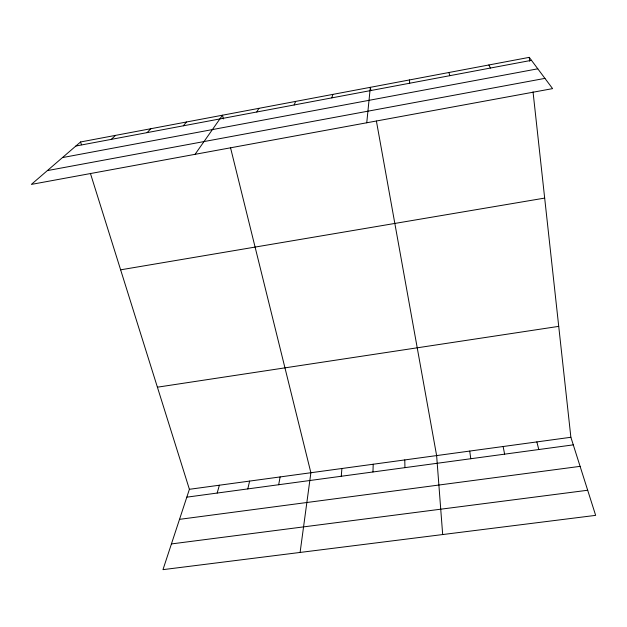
<?xml version="1.0" encoding="UTF-8"?>
<svg xmlns="http://www.w3.org/2000/svg" width="627" height="627" viewBox="0 0 627 627"><rect width="100%" height="100%" fill="white"/><g stroke="black" fill="none" stroke-linecap="round" stroke-linejoin="round"><path stroke-width="0.94" d="M372.963 471.974L373.206 464.239M341.253 476.261L341.911 468.502M366.748 122.782L370.33 87.325L370.855 90.217M300.098 552.442L310.882 472.734L230.564 147.862M278.678 484.734L280.12 476.935M247.79 488.911L249.624 481.089M331.863 97.867L332.796 94.403M217.169 493.049L219.379 485.22M90.398 173.342L189.401 489.303L162.973 569.645L595.65 515.363L570.876 437.278L533.036 91.863M294.141 104.968L295.646 101.409M256.811 111.99L258.88 108.338M195.06 154.328L222.491 115.203L223.408 118.934M183.311 125.815L186.47 121.999M147.126 132.618L150.809 128.723M111.308 139.359L115.509 135.377M80.569 141.968L31.35 184.409L552.591 88.626L529.251 57.355L80.569 141.968L81.439 144.735M75.859 146.028L531.461 60.325M62.441 157.596L537.794 68.805M47.362 170.599L544.949 78.383M120.627 269.829L544.675 198.093M157.401 387.188L558.728 326.369M189.401 489.303L570.876 437.278M186.815 497.164L573.282 444.864M179.518 519.352L580.1 466.355M171.43 543.93L587.679 490.251M488.872 64.973L490.424 68.045M448.924 72.505L449.833 75.679M536.853 441.917L538.789 449.528M503.136 446.518L504.617 454.152M376.404 121.066L436.627 455.586L442.678 534.549M469.733 451.072L470.759 458.737M529.251 57.355L529.674 61.195M409.415 79.958L409.697 83.226M404.776 459.928L404.948 467.64"/></g></svg>
